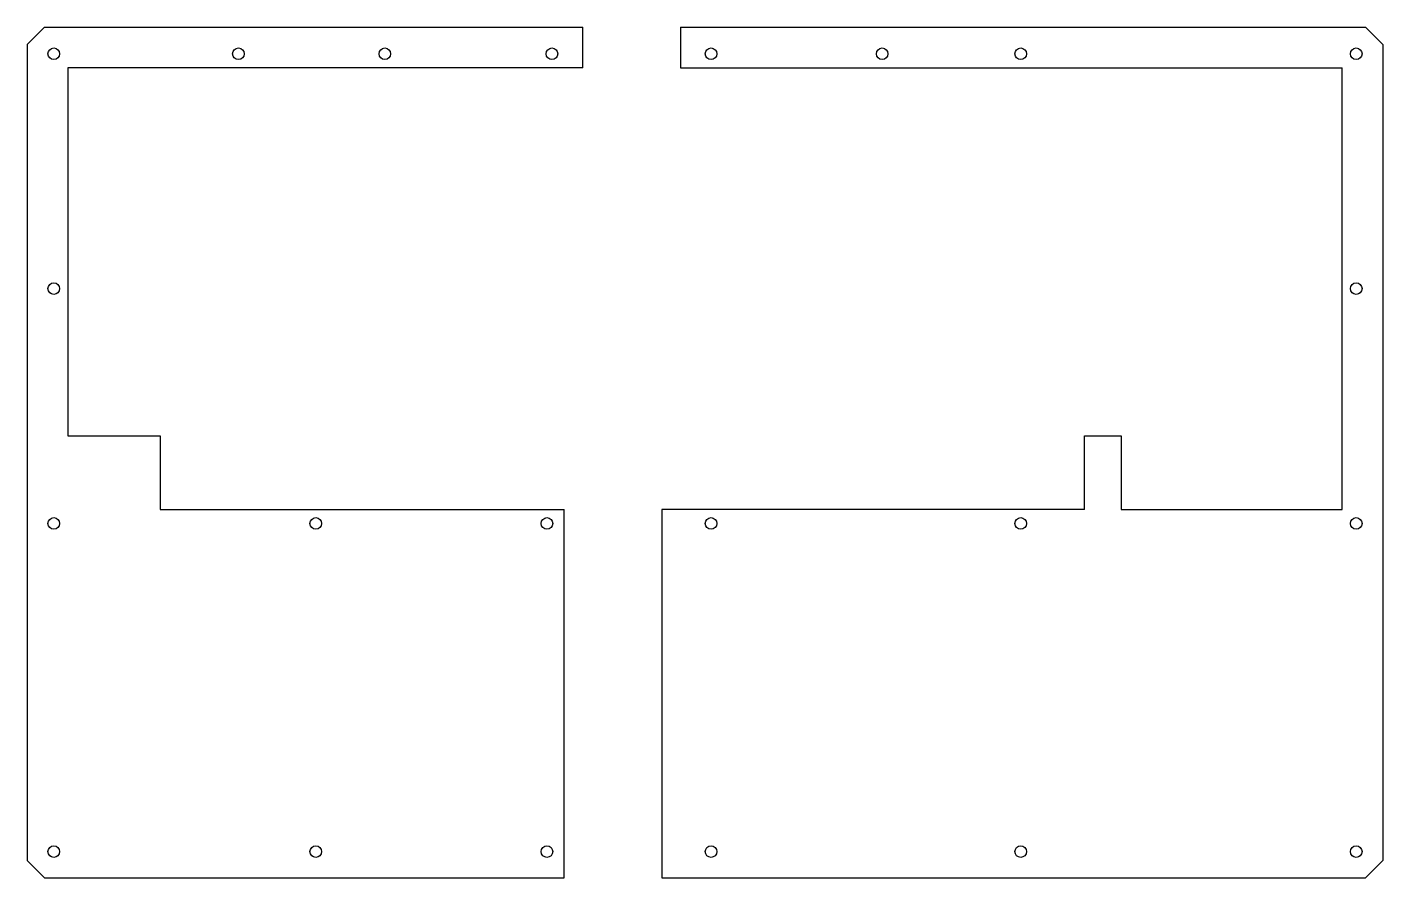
# Model space of a CAD drawing. Extents: x 317 to 668, y 70 to 290.
import ezdxf

# ---------------------------------------------------------------- set-up
doc = ezdxf.new("R2010")
doc.units = 0
doc.header["$MEASUREMENT"] = 0
doc.layers.get('0').update_dxf_attribs({"true_color": 0xffffff})

msp = doc.modelspace()

# ---------------------------------------------------------------- linework, layer by layer
at = {"color": 7, "true_color": 0xffffff}
for p, q in [((321.21, 290.49), (316.72, 286)), ((668.14, 286), (663.65, 290.49)), ((460.72, 279.94), (327.27, 279.94)), ((657.59, 165.44), (657.59, 279.94)), ((327.27, 184.49), (351.18, 184.49)), ((351.18, 184.49), (351.18, 165.44)), ((590.81, 165.44), (590.81, 184.49)), ((590.81, 184.49), (600.34, 184.49)), ((600.34, 184.49), (600.34, 165.44)), ((351.18, 165.44), (455.95, 165.44)), ((600.34, 165.44), (657.59, 165.44)), ((316.72, 74.38), (321.21, 69.89)), ((663.65, 69.89), (668.14, 74.38))]:
    msp.add_line(p, q, dxfattribs=at)
at = {"color": 7, "linetype": 'Continuous', "true_color": 0xffffff}
for p, q in [((321.21, 290.49), (460.72, 290.49)), ((460.72, 279.94), (460.72, 290.49)), ((486.04, 290.49), (663.65, 290.49)), ((486.04, 290.49), (486.04, 279.94)), ((316.72, 286), (316.72, 74.38)), ((668.14, 286), (668.14, 74.38)), ((327.27, 279.94), (327.27, 184.49)), ((486.04, 279.94), (657.59, 279.94)), ((455.95, 69.89), (455.95, 165.44)), ((590.81, 165.44), (481.27, 165.44)), ((481.27, 165.44), (481.27, 69.89)), ((321.21, 69.89), (455.95, 69.89)), ((481.27, 69.89), (663.65, 69.89))]:
    msp.add_line(p, q, dxfattribs=at)
for centre in [(323.63, 283.58), (371.49, 283.58), (409.44, 283.58), (452.76, 283.58), (494, 283.58), (538.34, 283.58), (574.26, 283.58), (661.23, 283.58), (323.63, 222.69), (661.23, 222.69), (323.63, 161.8), (391.54, 161.8), (451.46, 161.8), (494, 161.8), (574.26, 161.8), (661.23, 161.8), (323.63, 76.7), (323.63, 76.7), (391.54, 76.7), (451.46, 76.7), (494, 76.7), (574.26, 76.7), (661.23, 76.7), (661.23, 76.7)]:
    msp.add_circle(centre, 1.5, dxfattribs=at)

doc.saveas('drawing.dxf')
